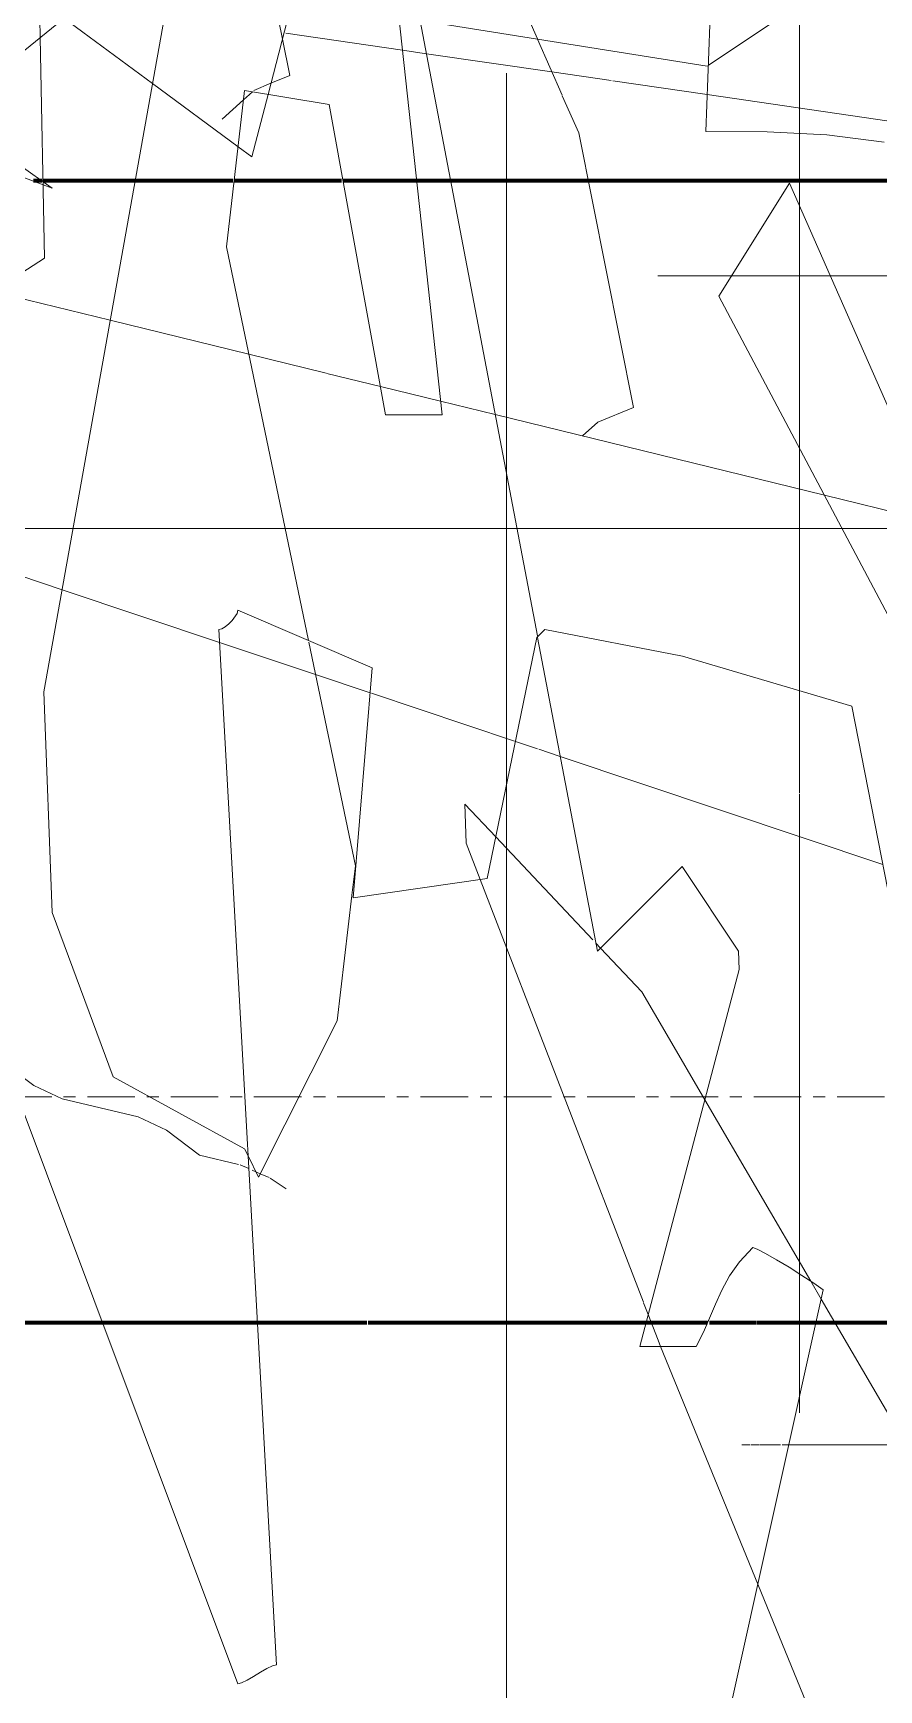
# Model space of a CAD drawing. Header units: inches. Extents: x -8991 to -6983, y -226 to 479.
# Drawn here: x -7332.36 to -7323.48, y -3.86 to 13.55 of the extents above; entities that cross this region are included whole.
import ezdxf

# ---------------------------------------------------------------- set-up
doc = ezdxf.new("R2010")
doc.units = ezdxf.units.IN
doc.header["$MEASUREMENT"] = 0
doc.linetypes.add('Grid Line 1_2_', pattern=[0.875, 0.5, -0.125, 0.125, -0.125])
for name, color, linetype, lineweight in [('A-DETL-GENF', 92, 'Continuous', 9), ('A-FLOR-LEVL-1', 51, 'Grid Line 1_2_', 9), ('C-TOPO', 7, 'Continuous', 9), ('C-TOPO-MAJR', 7, 'Continuous', 80), ('G-ANNO-SYMB-1', 111, 'Continuous', 9)]:
    doc.layers.add(name, color=color, linetype=linetype, lineweight=lineweight)

# ---------------------------------------------------------------- blocks, each defined once
blk = doc.blocks.new('lupin 26755 - lupin 26755-1770228-Section 26')
at = {"layer": 'A-DETL-GENF'}
for p, q in [((-8387.084, 14.29), (-8386.924, 13.49)), ((-8386.924, 13.49), (-8386.847, 13.106)), ((-8386.847, 13.106), (-8387.044, 13.025)), ((-8387.239, 12.937), (-8387.333, 12.852)), ((-8387.044, 13.025), (-8387.223, 12.951)), ((-8387.333, 12.852), (-8387.556, 12.65)), ((-8382.981, 11.002), (-8382.205, 11.002)), ((-8382.205, 11.002), (-8381.169, 11.002)), ((-8381.169, 11.002), (-8379.617, 11.002))]:
    blk.add_line(p, q, dxfattribs=at)
blk = doc.blocks.new('lupin 26755 - lupin 26755-V31-Section 26')
at = {"layer": 'A-DETL-GENF'}
for p, q in [((-8386.622, 18.908), (-8384.245, 13.493)), ((-8384.244, 13.49), (-8383.986, 12.902)), ((-8383.983, 12.895), (-8383.811, 12.503)), ((-8383.811, 12.503), (-8383.234, 9.62)), ((-8383.234, 9.62), (-8383.61, 9.465)), ((-8383.61, 9.465), (-8383.771, 9.319))]:
    blk.add_line(p, q, dxfattribs=at)
blk = doc.blocks.new('hydrangea 26752 - hydrangea 26752-1770219-Section 26')
at = {"layer": 'A-DETL-GENF'}
for p, q in [((-8381.49, 13.454), (-8381.49, 13.855)), ((-8381.49, 13.855), (-8381.49, 12.854)), ((-8381.49, 13.473), (-8381.49, 13.748)), ((-8381.49, 13.73), (-8381.49, 13.545)), ((-8381.49, 13.347), (-8381.49, 13.71)), ((-8381.49, 13.674), (-8381.49, 12.498)), ((-8381.49, 13.545), (-8381.49, 13.439)), ((-8381.49, 12.498), (-8381.49, 13.473)), ((-8381.49, 13.367), (-8381.49, 13.454)), ((-8381.49, 13.439), (-8381.49, 13.21)), ((-8381.49, 13.049), (-8381.49, 13.347)), ((-8381.49, 12.68), (-8381.49, 13.325)), ((-8381.49, 13.21), (-8381.49, 13.049)), ((-8381.49, 12.854), (-8381.49, 12.498)), ((-8381.49, 12.498), (-8381.49, 12.68)), ((-8381.49, 11.739), (-8381.49, 12.498)), ((-8381.49, 12.498), (-8381.49, 11.739)), ((-8381.49, 12.262), (-8381.49, 12.498)), ((-8381.49, 12.498), (-8381.49, 12.262)), ((-8381.49, 9.612), (-8381.49, 11.734)), ((-8381.49, 11.734), (-8381.49, 10.898)), ((-8381.49, 10.898), (-8381.49, 10.457)), ((-8381.49, 10.457), (-8381.49, 10.27)), ((-8381.49, 10.27), (-8381.49, 10.087)), ((-8381.49, 10.087), (-8381.49, 9.92)), ((-8381.49, 9.92), (-8381.49, 9.671)), ((-8381.49, 9.671), (-8381.49, 9.61)), ((-8381.49, 9.188), (-8381.49, 9.612)), ((-8381.49, 9.61), (-8381.49, 9.605)), ((-8381.49, 9.605), (-8381.49, 9.381)), ((-8381.49, 9.381), (-8381.49, 9.188)), ((-8381.49, 7.116), (-8381.49, 9.188)), ((-8381.49, 9.166), (-8381.49, 8.954)), ((-8381.49, 8.954), (-8381.49, 8.738)), ((-8381.49, 8.738), (-8381.49, 8.513)), ((-8381.49, 8.513), (-8381.49, 8.273)), ((-8381.49, 8.273), (-8381.49, 8.013)), ((-8381.49, 8.013), (-8381.49, 7.829)), ((-8381.49, 7.829), (-8381.49, 7.637)), ((-8381.49, 7.637), (-8381.49, 7.445)), ((-8381.49, 7.445), (-8381.49, 7.269)), ((-8381.49, 7.261), (-8381.49, 7.092)), ((-8381.49, 6.642), (-8381.49, 7.116)), ((-8381.49, 7.092), (-8381.49, 6.948)), ((-8381.49, 6.948), (-8381.49, 6.836)), ((-8381.49, 6.836), (-8381.49, 6.642)), ((-8381.49, 6.702), (-8381.49, 6.642)), ((-8381.49, 6.684), (-8381.49, 6.702)), ((-8381.49, 6.642), (-8381.49, 6.684)), ((-8381.49, 6.327), (-8381.49, 6.642)), ((-8381.49, 6.642), (-8381.49, 6.564)), ((-8381.49, 6.637), (-8381.49, 6.624)), ((-8381.49, 6.564), (-8381.49, 6.157)), ((-8381.49, 5.568), (-8381.49, 6.327)), ((-8381.49, 6.157), (-8381.49, 5.568)), ((-8381.49, 5.601), (-8381.49, 5.568)), ((-8381.49, 5.568), (-8381.49, 5.601)), ((-8381.49, 5.516), (-8381.49, 5.559)), ((-8381.49, 5.559), (-8381.49, 5.37)), ((-8381.49, 5.366), (-8381.49, 5.559)), ((-8381.49, 5.559), (-8381.49, 5.366)), ((-8381.49, 4.704), (-8381.49, 5.516)), ((-8381.49, 5.37), (-8381.49, 5.221)), ((-8381.49, 5.221), (-8381.49, 5.071)), ((-8381.49, 5.071), (-8381.49, 4.954)), ((-8381.49, 4.954), (-8381.49, 4.042)), ((-8381.49, 4.594), (-8381.49, 4.735)), ((-8381.49, 4.735), (-8381.49, 4.704)), ((-8381.49, 3.819), (-8381.49, 4.594)), ((-8381.49, 4.042), (-8381.49, 3.779)), ((-8381.49, 3.668), (-8381.49, 3.819)), ((-8381.49, 3.779), (-8381.49, 3.409)), ((-8381.49, 3.296), (-8381.49, 3.684)), ((-8381.49, 3.684), (-8381.49, 3.668)), ((-8381.49, 3.409), (-8381.49, 2.989)), ((-8381.49, 3.051), (-8381.49, 3.296)), ((-8381.49, 2.914), (-8381.49, 3.051)), ((-8381.49, 2.989), (-8381.49, 2.573)), ((-8381.49, 2.755), (-8381.49, 2.914)), ((-8389.534, 2.495), (-8389.833, 2.719)), ((-8381.49, 2.495), (-8381.49, 2.755)), ((-8389.236, 2.353), (-8389.534, 2.495)), ((-8381.49, 2.573), (-8381.49, 2.217)), ((-8381.49, 2.353), (-8381.49, 2.495)), ((-8388.44, 2.165), (-8389.236, 2.353)), ((-8381.49, 2.165), (-8381.49, 2.353)), ((-8388.142, 2.023), (-8388.44, 2.165)), ((-8381.49, 2.217), (-8381.49, 1.978)), ((-8381.49, 2.023), (-8381.49, 2.165)), ((-8387.795, 1.763), (-8388.142, 2.023)), ((-8381.49, 1.763), (-8381.49, 2.023)), ((-8381.49, 1.978), (-8381.49, 1.91)), ((-8387.386, 1.665), (-8387.795, 1.763)), ((-8381.49, 1.91), (-8381.49, 0.88)), ((-8381.49, 1.661), (-8381.49, 1.763)), ((-8387.277, 1.621), (-8387.366, 1.661)), ((-8387.201, 1.587), (-8387.24, 1.605)), ((-8387.156, 1.567), (-8387.201, 1.587)), ((-8387.062, 1.526), (-8387.156, 1.567)), ((-8381.49, 1.521), (-8381.49, 1.661)), ((-8386.884, 1.409), (-8387.052, 1.521)), ((-8381.49, 1.362), (-8381.49, 1.521)), ((-8381.49, 1.203), (-8381.49, 1.362)), ((-8381.49, 1.062), (-8381.49, 1.203)), ((-8381.49, 0.958), (-8381.49, 1.062)), ((-8381.49, 0.908), (-8381.49, 0.958)), ((-8381.49, 0.637), (-8381.49, 0.908)), ((-8381.49, 0.88), (-8381.49, 0.637)), ((-8381.49, 0.582), (-8381.49, 0.637)), ((-8381.49, 0.637), (-8381.49, 0.547)), ((-8381.49, 0.513), (-8381.49, 0.582)), ((-8381.49, 0.547), (-8381.49, 0.513)), ((-8381.49, 0.251), (-8381.49, 0.513)), ((-8381.49, 0.513), (-8381.49, 0.192)), ((-8381.49, -0.18), (-8381.49, 0.251)), ((-8381.49, -0.233), (-8381.49, 0.212)), ((-8381.49, 0.212), (-8381.49, -0.252)), ((-8381.49, 0.192), (-8381.49, 0.145)), ((-8381.49, 0.145), (-8381.49, -0.34)), ((-8381.49, -0.398), (-8381.49, -0.233)), ((-8381.49, -0.252), (-8381.49, -0.6)), ((-8381.49, -0.34), (-8381.49, -0.443)), ((-8381.49, -0.516), (-8381.49, -0.398)), ((-8381.49, -0.443), (-8381.49, -0.553)), ((-8381.49, -0.553), (-8381.49, -0.516)), ((-8381.49, -0.6), (-8381.49, -0.773)), ((-8381.49, -0.773), (-8381.49, -0.852)), ((-8381.49, -0.852), (-8381.49, -0.946)), ((-8382.098, -1.282), (-8382.008, -1.282)), ((-8381.999, -1.282), (-8381.912, -1.282)), ((-8381.904, -1.282), (-8381.69, -1.282)), ((-8381.675, -1.282), (-8381.603, -1.282)), ((-8381.603, -1.282), (-8380.667, -1.282)), ((-8380.667, -1.282), (-8380.371, -1.282))]:
    blk.add_line(p, q, dxfattribs=at)
blk = doc.blocks.new('elm sapling fall 24458 - elm sapling fall 24458-1770229-Section 26')
at = {"layer": 'A-DETL-GENF'}
for p, q in [((-8382.474, 12.518), (-8382.243, 18.772)), ((-8381.831, 12.514), (-8382.474, 12.518)), ((-8381.203, 12.485), (-8381.831, 12.514)), ((-8380.602, 12.408), (-8381.203, 12.485))]:
    blk.add_line(p, q, dxfattribs=at)
blk = doc.blocks.new('fountain grass 26746 - fountain grass 26746-1770215-Section 26')
at = {"layer": 'A-DETL-GENF'}
for p, q in [((-8389.438, 11.991), (-8390.452, 12.706)), ((-8390.75, 12.447), (-8389.437, 11.959)), ((-8389.343, 11.924), (-8389.438, 11.991)), ((-8389.437, 11.959), (-8389.343, 11.924))]:
    blk.add_line(p, q, dxfattribs=at)
blk = doc.blocks.new('lupin 26755 - lupin 26755-V40-Section 26')
at = {"layer": 'A-DETL-GENF'}
for p, q in [((-8382.338, 10.789), (-8381.596, 11.976)), ((-8381.596, 11.976), (-8377.61, 2.907)), ((-8377.796, 2.211), (-8382.338, 10.789)), ((-8384.994, 5.04), (-8385.007, 5.451)), ((-8385.007, 5.451), (-8384.681, 5.105)), ((-8384.681, 5.105), (-8383.661, 4.023)), ((-8384.846, 4.657), (-8384.994, 5.04)), ((-8383.131, 0.216), (-8384.846, 4.657)), ((-8383.631, 3.991), (-8383.581, 3.938)), ((-8383.581, 3.938), (-8383.148, 3.479)), ((-8383.148, 3.479), (-8382.882, 3.023)), ((-8382.881, 3.021), (-8382.485, 2.343)), ((-8382.485, 2.343), (-8381.374, 0.438)), ((-8381.374, 0.438), (-8381.263, 0.248)), ((-8383.081, 0.087), (-8383.129, 0.211)), ((-8381.263, 0.248), (-8379.104, -3.455)), ((-8382.977, -0.182), (-8383.081, 0.087)), ((-8382.95, -0.248), (-8382.977, -0.182)), ((-8381.929, -2.748), (-8382.95, -0.248)), ((-8381.084, -4.816), (-8381.929, -2.748))]:
    blk.add_line(p, q, dxfattribs=at)
blk = doc.blocks.new('lupin 26755 - lupin 26755-V41-Section 26')
at = {"layer": 'A-DETL-GENF'}
for p, q in [((-8384.245, 7.218), (-8385.987, 16.361)), ((-8385.246, 9.54), (-8385.987, 16.361)), ((-8390.881, 12.357), (-8388.508, 14.285)), ((-8388.063, 14.285), (-8389.429, 6.629)), ((-8387.509, 11.305), (-8387.322, 12.951)), ((-8387.322, 12.951), (-8386.432, 12.802)), ((-8386.432, 12.802), (-8385.839, 9.54)), ((-8386.649, 7.171), (-8387.509, 11.305)), ((-8385.839, 9.54), (-8385.246, 9.54)), ((-8386.157, 4.803), (-8386.645, 7.152)), ((-8383.614, 3.904), (-8384.242, 7.202)), ((-8389.429, 6.629), (-8389.341, 4.31)), ((-8386.193, 4.493), (-8386.157, 4.803)), ((-8383.614, 3.904), (-8382.725, 4.794)), ((-8382.725, 4.794), (-8382.131, 3.904)), ((-8386.348, 3.173), (-8386.193, 4.491)), ((-8389.341, 4.31), (-8388.701, 2.583)), ((-8382.131, 3.904), (-8382.124, 3.711)), ((-8382.124, 3.711), (-8383.169, -0.248)), ((-8387.173, 1.532), (-8386.348, 3.173)), ((-8388.701, 2.583), (-8387.322, 1.828)), ((-8387.322, 1.828), (-8387.284, 1.754)), ((-8387.284, 1.754), (-8387.173, 1.532)), ((-8382.12, 0.641), (-8381.983, 0.79)), ((-8381.983, 0.79), (-8381.937, 0.773)), ((-8381.937, 0.773), (-8381.849, 0.728)), ((-8381.849, 0.728), (-8381.733, 0.662)), ((-8382.225, 0.493), (-8382.12, 0.641)), ((-8381.733, 0.662), (-8381.601, 0.583)), ((-8381.601, 0.583), (-8381.466, 0.498)), ((-8382.307, 0.344), (-8382.225, 0.493)), ((-8381.466, 0.498), (-8381.342, 0.417)), ((-8381.342, 0.417), (-8381.242, 0.345)), ((-8381.242, 0.345), (-8382.531, -5.458)), ((-8382.436, 0.048), (-8382.374, 0.196)), ((-8382.374, 0.196), (-8382.307, 0.344)), ((-8382.5, -0.1), (-8382.436, 0.048)), ((-8382.576, -0.248), (-8382.5, -0.1)), ((-8383.169, -0.248), (-8382.576, -0.248))]:
    blk.add_line(p, q, dxfattribs=at)
blk = doc.blocks.new('yew 26768 - yew 26768-V42-Section 26')
at = {"layer": 'A-DETL-GENF'}
for p, q in [((-8382.448, 13.216), (-8380.709, 14.376)), ((-8389.468, 13.506), (-8389.475, 13.898)), ((-8387.074, 12.909), (-8386.819, 13.898)), ((-8389.218, 13.708), (-8388.289, 13.022)), ((-8385.477, 13.685), (-8382.462, 13.207)), ((-8389.422, 11.188), (-8389.468, 13.506)), ((-8388.289, 13.022), (-8387.389, 12.358)), ((-8387.244, 12.251), (-8387.074, 12.909)), ((-8387.389, 12.358), (-8387.244, 12.251)), ((-8391.002, 10.17), (-8389.422, 11.188))]:
    blk.add_line(p, q, dxfattribs=at)
blk = doc.blocks.new('fountain grass 26747 - fountain grass 26747-V45-Section 26')
at = {"layer": 'A-DETL-GENF'}
for p, q in [((-8384.569, 11.72), (-8384.569, 13.13)), ((-8384.569, 12.324), (-8384.569, 13.13)), ((-8384.569, 5.649), (-8384.569, 12.324)), ((-8384.569, 11.72), (-8384.569, 10.712)), ((-8392.831, 10.712), (-8387.39, -3.795)), ((-8384.569, 10.712), (-8384.569, 5.649)), ((-8384.569, 6.682), (-8384.569, 8.093)), ((-8384.569, 8.093), (-8384.569, 4.265)), ((-8387.398, 7.455), (-8387.39, 7.488)), ((-8387.39, 7.488), (-8385.98, 6.884)), ((-8384.569, 7.455), (-8384.569, 7.488)), ((-8384.569, 7.488), (-8384.569, 6.884)), ((-8387.561, 7.294), (-8387.524, 7.315)), ((-8387.524, 7.315), (-8387.486, 7.344)), ((-8387.486, 7.344), (-8387.45, 7.38)), ((-8387.45, 7.38), (-8387.398, 7.455)), ((-8384.569, 7.38), (-8384.569, 7.455)), ((-8384.569, 7.344), (-8384.569, 7.38)), ((-8384.569, 7.315), (-8384.569, 7.344)), ((-8384.569, 7.294), (-8384.569, 7.315)), ((-8387.592, 7.287), (-8387.561, 7.294)), ((-8386.987, -3.594), (-8387.592, 7.287)), ((-8384.771, 4.668), (-8384.25, 7.203)), ((-8384.569, 7.287), (-8384.569, 7.294)), ((-8384.569, 5.649), (-8384.569, 7.287)), ((-8384.569, 7.203), (-8384.569, 7.287)), ((-8384.569, 7.287), (-8384.569, 7.004)), ((-8384.569, 5.649), (-8384.569, 7.203)), ((-8384.25, 7.203), (-8384.166, 7.287)), ((-8384.166, 7.287), (-8382.722, 7.004)), ((-8384.569, 7.004), (-8384.569, 6.481)), ((-8382.722, 7.004), (-8380.943, 6.481)), ((-8385.98, 6.884), (-8386.181, 4.466)), ((-8384.569, 6.884), (-8384.569, 5.649)), ((-8384.569, 6.588), (-8384.569, 6.682)), ((-8384.569, 6.502), (-8384.569, 6.588)), ((-8384.569, 6.28), (-8384.569, 6.502)), ((-8384.569, 6.481), (-8384.569, -2.788)), ((-8380.943, 6.481), (-8379.129, -2.788)), ((-8384.569, -2.788), (-8384.569, 6.28)), ((-8384.569, 5.649), (-8384.569, -3.795)), ((-8384.569, -3.594), (-8384.569, 5.649)), ((-8384.569, 5.649), (-8384.569, 4.466)), ((-8384.569, 4.668), (-8384.569, 5.649)), ((-8384.569, 1.847), (-8384.569, 5.649)), ((-8384.569, -4.198), (-8384.569, 5.28)), ((-8384.569, 5.28), (-8384.569, 4.675)), ((-8384.569, -0.365), (-8384.569, 5.28)), ((-8384.569, 5.28), (-8384.569, 5.011)), ((-8384.569, 5.011), (-8384.569, 4.371)), ((-8386.181, 4.466), (-8384.771, 4.668)), ((-8384.569, 4.675), (-8384.569, 1.452)), ((-8384.569, 4.466), (-8384.569, 4.668)), ((-8384.569, 4.371), (-8384.569, -0.696)), ((-8384.569, 4.265), (-8384.569, -4.198)), ((-8384.569, -4.35), (-8384.569, 3.056)), ((-8384.569, 3.056), (-8384.569, 3.045)), ((-8384.569, 3.045), (-8384.569, 1.944)), ((-8384.569, 1.944), (-8384.569, 1.847)), ((-8384.569, 1.452), (-8384.569, -1.369)), ((-8384.569, -1.095), (-8384.569, -0.365)), ((-8384.569, -0.696), (-8384.569, -0.827)), ((-8384.569, -0.827), (-8384.569, -0.923)), ((-8384.569, -0.923), (-8384.569, -0.998)), ((-8384.569, -0.998), (-8384.569, -1.066)), ((-8384.569, -1.066), (-8384.569, -1.142)), ((-8384.569, -1.369), (-8384.569, -1.095)), ((-8384.569, -1.142), (-8384.569, -1.238)), ((-8384.569, -1.238), (-8384.569, -1.369)), ((-8384.569, -1.369), (-8384.569, -2.485)), ((-8384.569, -1.579), (-8384.569, -1.558)), ((-8384.569, -1.558), (-8384.569, -2.193)), ((-8384.569, -1.619), (-8384.569, -1.565)), ((-8384.569, -1.565), (-8384.569, -1.579)), ((-8384.569, -1.579), (-8384.569, -2.059)), ((-8384.569, -1.734), (-8384.569, -1.579)), ((-8384.569, -2.101), (-8384.569, -1.619)), ((-8384.569, -3.833), (-8384.569, -1.734)), ((-8384.569, -2.193), (-8384.569, -1.78)), ((-8384.569, -1.78), (-8384.569, -2.385)), ((-8384.569, -2.059), (-8384.569, -4.338)), ((-8384.569, -2.183), (-8384.569, -2.101)), ((-8384.569, -6.213), (-8384.569, -2.183)), ((-8384.569, -2.385), (-8384.569, -3.594)), ((-8384.569, -2.485), (-8384.569, -3.449)), ((-8384.569, -7.825), (-8384.569, -2.989)), ((-8384.569, -2.989), (-8384.569, -4.803)), ((-8384.569, -3.139), (-8384.569, -3.128)), ((-8384.569, -3.128), (-8384.569, -3.191)), ((-8384.569, -3.594), (-8384.569, -3.139)), ((-8384.569, -3.191), (-8384.569, -3.185)), ((-8384.569, -3.185), (-8384.569, -3.973)), ((-8384.569, -3.26), (-8384.569, -3.191)), ((-8384.569, -3.191), (-8384.569, -7.825)), ((-8384.569, -3.393), (-8384.569, -3.26)), ((-8384.569, -4.4), (-8384.569, -3.393)), ((-8384.569, -3.449), (-8384.569, -5.722)), ((-8387.155, -3.673), (-8387.086, -3.634)), ((-8387.086, -3.634), (-8387.028, -3.605)), ((-8387.028, -3.605), (-8386.987, -3.594)), ((-8384.569, -3.605), (-8384.569, -3.594)), ((-8384.569, -3.634), (-8384.569, -3.605)), ((-8384.569, -3.673), (-8384.569, -3.634)), ((-8387.39, -3.795), (-8387.352, -3.784)), ((-8387.352, -3.784), (-8387.295, -3.755)), ((-8387.295, -3.755), (-8387.227, -3.716)), ((-8387.227, -3.716), (-8387.155, -3.673)), ((-8384.569, -3.716), (-8384.569, -3.673)), ((-8384.569, -3.755), (-8384.569, -3.716)), ((-8384.569, -3.795), (-8384.569, -3.784)), ((-8384.569, -3.997), (-8384.569, -3.833))]:
    blk.add_line(p, q, dxfattribs=at)

msp = doc.modelspace()

# ---------------------------------------------------------------- linework, layer by layer
at = {"layer": 'A-FLOR-LEVL-1'}
msp.add_line((-7232.41868, 2.375), (-7921.53943, 2.375), dxfattribs=at)
at = {"layer": 'C-TOPO'}
for p, q in [((-7329.71038, 13.55103), (-7328.48364, 13.37251)), ((-7328.48364, 13.37251), (-7328.23223, 13.33592)), ((-7328.23223, 13.33592), (-7326.91389, 13.14407)), ((-7326.91389, 13.14407), (-7326.29018, 13.0533)), ((-7326.27411, 13.05097), (-7325.28131, 12.90649)), ((-7325.28131, 12.90649), (-7322.84671, 12.5522)), ((-7332.56091, 10.78221), (-7331.55354, 10.53527)), ((-7331.55354, 10.53527), (-7330.09618, 10.17802)), ((-7330.09618, 10.17802), (-7329.28556, 9.97932)), ((-7329.27652, 9.9771), (-7328.7147, 9.83938)), ((-7328.7147, 9.83938), (-7328.08278, 9.68448)), ((-7328.08278, 9.68448), (-7327.50997, 9.54406)), ((-7327.50997, 9.54406), (-7324.05128, 8.69623)), ((-7324.05128, 8.69623), (-7322.84654, 8.40091)), ((-7334.28629, 8.44994), (-7332.05854, 7.70394)), ((-7332.05854, 7.70394), (-7330.40564, 7.15044)), ((-7330.40564, 7.15044), (-7329.39626, 6.81244)), ((-7329.39626, 6.81244), (-7328.82323, 6.62055)), ((-7328.81055, 6.61631), (-7327.30755, 6.113)), ((-7327.29634, 6.10925), (-7327.06684, 6.0324)), ((-7327.05012, 6.0268), (-7326.8257, 5.95165)), ((-7326.8257, 5.95165), (-7323.4385, 4.81739))]:
    msp.add_line(p, q, dxfattribs=at)
at = {"layer": 'C-TOPO-MAJR'}
for p, q in [((-7332.27206, 12), (-7332.35907, 12)), ((-7331.29229, 12), (-7332.25958, 12)), ((-7330.26501, 12), (-7331.29229, 12)), ((-7329.12279, 12), (-7330.25136, 12)), ((-7328.33446, 12), (-7329.10755, 12)), ((-7327.97777, 12), (-7328.33446, 12)), ((-7327.09588, 12), (-7327.97777, 12)), ((-7326.53198, 12), (-7327.09588, 12)), ((-7322.35163, 12), (-7326.53198, 12)), ((-7331.63491, 0), (-7334.27407, 0)), ((-7330.00839, 0), (-7331.63491, 0)), ((-7328.85924, 0), (-7329.99803, 0)), ((-7328.48359, 0), (-7328.84459, 0)), ((-7325.97127, 0), (-7328.48351, 0)), ((-7325.92542, 0), (-7325.969, 0)), ((-7325.86884, 0), (-7325.92542, 0)), ((-7325.72569, 0), (-7325.86884, 0)), ((-7325.27837, 0), (-7325.72569, 0)), ((-7324.76855, 0), (-7325.25954, 0)), ((-7324.13973, 0), (-7324.76079, 0)), ((-7323.94021, 0), (-7324.13973, 0))]:
    msp.add_line(p, q, dxfattribs=at)
at = {"layer": 'C-TOPO-MAJR', "flags": 128}
msp.add_lwpolyline([(-7322.49596, 0), (-7323.8964, 0), (-7323.94021, 0)], dxfattribs=at)
at = {"layer": 'G-ANNO-SYMB-1'}
msp.add_line((-7012.39876, 8.34615), (-7615.0677, 8.34615), dxfattribs=at)

# ---------------------------------------------------------------- block references
at = {"layer": 'A-DETL-GENF'}
for name in ['elm sapling fall 24458 - elm sapling fall 24458-1770229-Section 26', 'lupin 26755 - lupin 26755-1770228-Section 26', 'lupin 26755 - lupin 26755-V31-Section 26', 'hydrangea 26752 - hydrangea 26752-1770219-Section 26', 'fountain grass 26746 - fountain grass 26746-1770215-Section 26', 'lupin 26755 - lupin 26755-V41-Section 26', 'lupin 26755 - lupin 26755-V40-Section 26', 'yew 26768 - yew 26768-V42-Section 26', 'fountain grass 26747 - fountain grass 26747-V45-Section 26']:
    msp.add_blockref(name, (1057.17854, 0), dxfattribs=at)

doc.saveas('drawing.dxf')
